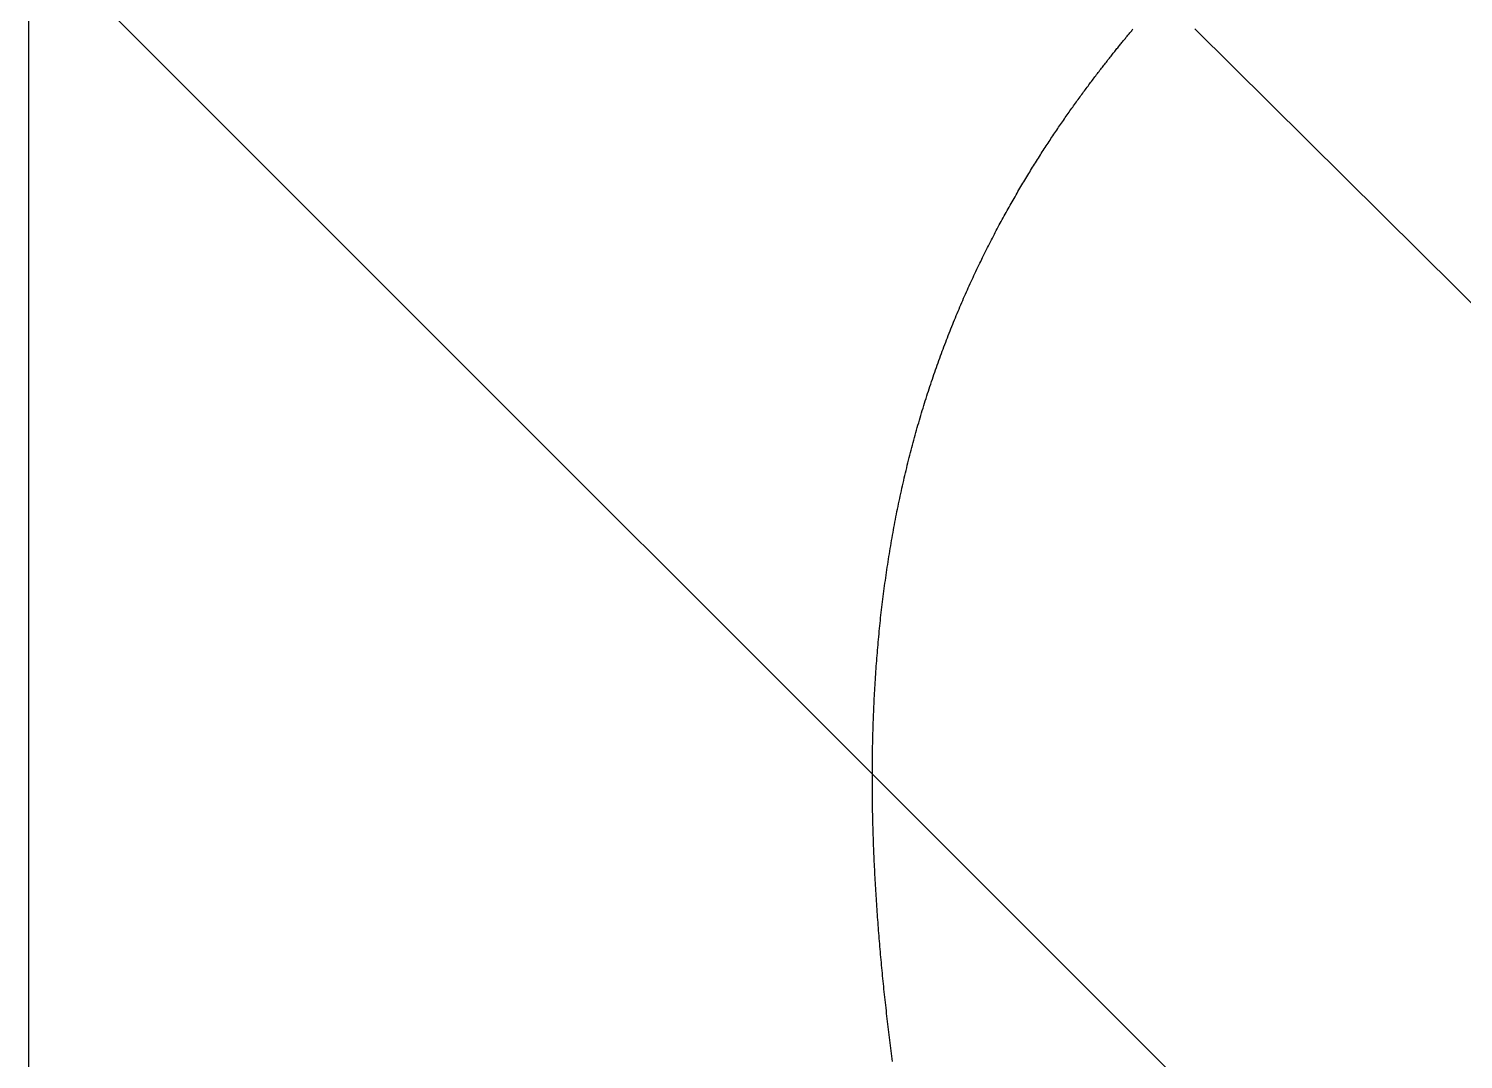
# Model space of a CAD drawing. Header units: millimetres. Extents: x -1292 to 2253, y 326 to 453.
# Drawn here: x 2098.80173 to 2098.84952, y 345.32475 to 345.3591 of the extents above; entities that cross this region are included whole.
import ezdxf

# ---------------------------------------------------------------- set-up
doc = ezdxf.new("R2010")
doc.units = ezdxf.units.MM
doc.header["$LTSCALE"] = 0.5
doc.linetypes.add('HIDDENX2', pattern=[0.75, 0.5, -0.25])
doc.layers.add('Eixo', color=4, linetype='HIDDENX2')
doc.layers.add('Esgoto', color=5, linetype='ByLayer')

msp = doc.modelspace()

# ---------------------------------------------------------------- linework, layer by layer
at = {"layer": 'Eixo'}
for p in [(2098.896708, 345.267389), (2098.801729, 345.238347)]:
    msp.add_line(p, (2098.801729, 345.362367), dxfattribs=at)
at = {"layer": 'Esgoto', "color": 2}
for p, q in [((2098.83815, 345.358636), (2098.838173, 345.358664)), ((2098.838173, 345.358664), (2098.838196, 345.358692)), ((2098.838196, 345.358692), (2098.838218, 345.358719)), ((2098.838218, 345.358719), (2098.838241, 345.358747)), ((2098.838241, 345.358747), (2098.838263, 345.358774)), ((2098.838263, 345.358774), (2098.838285, 345.3588)), ((2098.838285, 345.3588), (2098.838307, 345.358827)), ((2098.838307, 345.358827), (2098.838328, 345.358853)), ((2098.838328, 345.358853), (2098.83835, 345.358879)), ((2098.83835, 345.358879), (2098.838371, 345.358905)), ((2098.838371, 345.358905), (2098.838392, 345.35893)), ((2098.838392, 345.35893), (2098.838413, 345.358955)), ((2098.838413, 345.358955), (2098.838434, 345.35898)), ((2098.838434, 345.35898), (2098.838454, 345.359005)), ((2098.838454, 345.359005), (2098.838475, 345.35903)), ((2098.838475, 345.35903), (2098.838495, 345.359054)), ((2098.838495, 345.359054), (2098.838515, 345.359078)), ((2098.840581, 345.359097), (2098.875203, 345.324738)), ((2098.837761, 345.358152), (2098.837787, 345.358184)), ((2098.837787, 345.358184), (2098.837812, 345.358216)), ((2098.837812, 345.358216), (2098.837837, 345.358248)), ((2098.837837, 345.358248), (2098.837862, 345.358279)), ((2098.837862, 345.358279), (2098.837887, 345.35831)), ((2098.837887, 345.35831), (2098.837912, 345.358341)), ((2098.837912, 345.358341), (2098.837936, 345.358372)), ((2098.837936, 345.358372), (2098.837961, 345.358402)), ((2098.837961, 345.358402), (2098.837985, 345.358432)), ((2098.837985, 345.358432), (2098.838009, 345.358462)), ((2098.838009, 345.358462), (2098.838033, 345.358492)), ((2098.838033, 345.358492), (2098.838057, 345.358521)), ((2098.838057, 345.358521), (2098.83808, 345.35855)), ((2098.83808, 345.35855), (2098.838104, 345.358579)), ((2098.838104, 345.358579), (2098.838127, 345.358608)), ((2098.838127, 345.358608), (2098.83815, 345.358636)), ((2098.837389, 345.357674), (2098.837416, 345.35771)), ((2098.837416, 345.35771), (2098.837444, 345.357746)), ((2098.837444, 345.357746), (2098.837471, 345.357781)), ((2098.837471, 345.357781), (2098.837498, 345.357816)), ((2098.837498, 345.357816), (2098.837525, 345.357851)), ((2098.837525, 345.357851), (2098.837552, 345.357885)), ((2098.837552, 345.357885), (2098.837578, 345.357919)), ((2098.837578, 345.357919), (2098.837605, 345.357953)), ((2098.837605, 345.357953), (2098.837631, 345.357987)), ((2098.837631, 345.357987), (2098.837658, 345.35802)), ((2098.837658, 345.35802), (2098.837684, 345.358054)), ((2098.837684, 345.358054), (2098.83771, 345.358087)), ((2098.83771, 345.358087), (2098.837736, 345.358119)), ((2098.837736, 345.358119), (2098.837761, 345.358152)), ((2098.83702, 345.357187), (2098.837049, 345.357226)), ((2098.837049, 345.357226), (2098.837078, 345.357265)), ((2098.837078, 345.357265), (2098.837107, 345.357303)), ((2098.837107, 345.357303), (2098.837136, 345.357341)), ((2098.837136, 345.357341), (2098.837164, 345.357379)), ((2098.837164, 345.357379), (2098.837193, 345.357417)), ((2098.837193, 345.357417), (2098.837221, 345.357455)), ((2098.837221, 345.357455), (2098.83725, 345.357492)), ((2098.83725, 345.357492), (2098.837278, 345.357529)), ((2098.837278, 345.357529), (2098.837306, 345.357566)), ((2098.837306, 345.357566), (2098.837334, 345.357602)), ((2098.837334, 345.357602), (2098.837361, 345.357638)), ((2098.837361, 345.357638), (2098.837389, 345.357674)), ((2098.836663, 345.3567), (2098.836694, 345.356742)), ((2098.836694, 345.356742), (2098.836724, 345.356784)), ((2098.836724, 345.356784), (2098.836754, 345.356825)), ((2098.836754, 345.356825), (2098.836784, 345.356866)), ((2098.836784, 345.356866), (2098.836814, 345.356907)), ((2098.836814, 345.356907), (2098.836844, 345.356948)), ((2098.836844, 345.356948), (2098.836873, 345.356989)), ((2098.836873, 345.356989), (2098.836903, 345.357029)), ((2098.836903, 345.357029), (2098.836932, 345.357069)), ((2098.836932, 345.357069), (2098.836962, 345.357108)), ((2098.836962, 345.357108), (2098.836991, 345.357148)), ((2098.836991, 345.357148), (2098.83702, 345.357187)), ((2098.836325, 345.356224), (2098.836356, 345.356268)), ((2098.836356, 345.356268), (2098.836387, 345.356312)), ((2098.836387, 345.356312), (2098.836418, 345.356356)), ((2098.836418, 345.356356), (2098.836449, 345.3564)), ((2098.836449, 345.3564), (2098.83648, 345.356444)), ((2098.83648, 345.356444), (2098.836511, 345.356487)), ((2098.836511, 345.356487), (2098.836541, 345.35653)), ((2098.836541, 345.35653), (2098.836572, 345.356573)), ((2098.836572, 345.356573), (2098.836602, 345.356616)), ((2098.836602, 345.356616), (2098.836633, 345.356658)), ((2098.836633, 345.356658), (2098.836663, 345.3567)), ((2098.83601, 345.355766), (2098.836041, 345.355813)), ((2098.836041, 345.355813), (2098.836073, 345.355859)), ((2098.836073, 345.355859), (2098.836105, 345.355906)), ((2098.836105, 345.355906), (2098.836136, 345.355952)), ((2098.836136, 345.355952), (2098.836168, 345.355998)), ((2098.836168, 345.355998), (2098.836199, 345.356043)), ((2098.836199, 345.356043), (2098.836231, 345.356089)), ((2098.836231, 345.356089), (2098.836262, 345.356134)), ((2098.836262, 345.356134), (2098.836293, 345.356179)), ((2098.836293, 345.356179), (2098.836325, 345.356224)), ((2098.83569, 345.355287), (2098.835722, 345.355336)), ((2098.835722, 345.355336), (2098.835754, 345.355384)), ((2098.835754, 345.355384), (2098.835786, 345.355433)), ((2098.835786, 345.355433), (2098.835818, 345.355481)), ((2098.835818, 345.355481), (2098.83585, 345.355529)), ((2098.83585, 345.355529), (2098.835882, 345.355577)), ((2098.835882, 345.355577), (2098.835914, 345.355625)), ((2098.835914, 345.355625), (2098.835946, 345.355672)), ((2098.835946, 345.355672), (2098.835978, 345.355719)), ((2098.835978, 345.355719), (2098.83601, 345.355766)), ((2098.835367, 345.354786), (2098.835399, 345.354837)), ((2098.835399, 345.354837), (2098.835432, 345.354888)), ((2098.835432, 345.354888), (2098.835464, 345.354939)), ((2098.835464, 345.354939), (2098.835496, 345.354989)), ((2098.835496, 345.354989), (2098.835528, 345.355039)), ((2098.835528, 345.355039), (2098.835561, 345.355089)), ((2098.835561, 345.355089), (2098.835593, 345.355139)), ((2098.835593, 345.355139), (2098.835625, 345.355188)), ((2098.835625, 345.355188), (2098.835657, 345.355238)), ((2098.835657, 345.355238), (2098.83569, 345.355287)), ((2098.835076, 345.354319), (2098.835108, 345.354372)), ((2098.835108, 345.354372), (2098.83514, 345.354424)), ((2098.83514, 345.354424), (2098.835173, 345.354477)), ((2098.835173, 345.354477), (2098.835205, 345.354529)), ((2098.835205, 345.354529), (2098.835238, 345.354581)), ((2098.835238, 345.354581), (2098.83527, 345.354632)), ((2098.83527, 345.354632), (2098.835302, 345.354684)), ((2098.835302, 345.354684), (2098.835335, 345.354735)), ((2098.835335, 345.354735), (2098.835367, 345.354786)), ((2098.834784, 345.353834), (2098.834817, 345.353889)), ((2098.834817, 345.353889), (2098.834849, 345.353944)), ((2098.834849, 345.353944), (2098.834882, 345.353998)), ((2098.834882, 345.353998), (2098.834914, 345.354052)), ((2098.834914, 345.354052), (2098.834946, 345.354106)), ((2098.834946, 345.354106), (2098.834979, 345.35416)), ((2098.834979, 345.35416), (2098.835011, 345.354213)), ((2098.835011, 345.354213), (2098.835043, 345.354266)), ((2098.835043, 345.354266), (2098.835076, 345.354319)), ((2098.834523, 345.353384), (2098.834555, 345.353442)), ((2098.834555, 345.353442), (2098.834588, 345.353499)), ((2098.834588, 345.353499), (2098.834621, 345.353555)), ((2098.834621, 345.353555), (2098.834654, 345.353612)), ((2098.834654, 345.353612), (2098.834686, 345.353668)), ((2098.834686, 345.353668), (2098.834719, 345.353723)), ((2098.834719, 345.353723), (2098.834751, 345.353779)), ((2098.834751, 345.353779), (2098.834784, 345.353834)), ((2098.834227, 345.352857), (2098.83426, 345.352917)), ((2098.83426, 345.352917), (2098.834293, 345.352976)), ((2098.834293, 345.352976), (2098.834326, 345.353035)), ((2098.834326, 345.353035), (2098.834359, 345.353094)), ((2098.834359, 345.353094), (2098.834392, 345.353153)), ((2098.834392, 345.353153), (2098.834424, 345.353211)), ((2098.834424, 345.353211), (2098.834457, 345.353269)), ((2098.834457, 345.353269), (2098.83449, 345.353327)), ((2098.83449, 345.353327), (2098.834523, 345.353384)), ((2098.833998, 345.352432), (2098.834031, 345.352493)), ((2098.834031, 345.352493), (2098.834063, 345.352555)), ((2098.834063, 345.352555), (2098.834096, 345.352616)), ((2098.834096, 345.352616), (2098.834129, 345.352676)), ((2098.834129, 345.352676), (2098.834162, 345.352737)), ((2098.834162, 345.352737), (2098.834195, 345.352797)), ((2098.834195, 345.352797), (2098.834227, 345.352857)), ((2098.833737, 345.35193), (2098.833769, 345.351993)), ((2098.833769, 345.351993), (2098.833802, 345.352057)), ((2098.833802, 345.352057), (2098.833834, 345.35212)), ((2098.833834, 345.35212), (2098.833867, 345.352183)), ((2098.833867, 345.352183), (2098.8339, 345.352245)), ((2098.8339, 345.352245), (2098.833932, 345.352308)), ((2098.833932, 345.352308), (2098.833965, 345.35237)), ((2098.833965, 345.35237), (2098.833998, 345.352432)), ((2098.83351, 345.351476), (2098.833542, 345.351542)), ((2098.833542, 345.351542), (2098.833574, 345.351607)), ((2098.833574, 345.351607), (2098.833607, 345.351672)), ((2098.833607, 345.351672), (2098.833639, 345.351737)), ((2098.833639, 345.351737), (2098.833672, 345.351801)), ((2098.833672, 345.351801), (2098.833704, 345.351866)), ((2098.833704, 345.351866), (2098.833737, 345.35193)), ((2098.833253, 345.350943), (2098.833285, 345.35101)), ((2098.833285, 345.35101), (2098.833317, 345.351078)), ((2098.833317, 345.351078), (2098.833349, 345.351145)), ((2098.833349, 345.351145), (2098.833381, 345.351212)), ((2098.833381, 345.351212), (2098.833413, 345.351278)), ((2098.833413, 345.351278), (2098.833445, 345.351344)), ((2098.833445, 345.351344), (2098.833477, 345.351411)), ((2098.833477, 345.351411), (2098.83351, 345.351476)), ((2098.833032, 345.350462), (2098.833063, 345.350532)), ((2098.833063, 345.350532), (2098.833095, 345.350601)), ((2098.833095, 345.350601), (2098.833126, 345.35067)), ((2098.833126, 345.35067), (2098.833158, 345.350738)), ((2098.833158, 345.350738), (2098.83319, 345.350807)), ((2098.83319, 345.350807), (2098.833221, 345.350875)), ((2098.833221, 345.350875), (2098.833253, 345.350943)), ((2098.832845, 345.350041), (2098.832876, 345.350112)), ((2098.832876, 345.350112), (2098.832907, 345.350182)), ((2098.832907, 345.350182), (2098.832938, 345.350253)), ((2098.832938, 345.350253), (2098.832969, 345.350323)), ((2098.832969, 345.350323), (2098.833001, 345.350393)), ((2098.833001, 345.350393), (2098.833032, 345.350462)), ((2098.832632, 345.349537), (2098.832662, 345.34961)), ((2098.832662, 345.34961), (2098.832692, 345.349682)), ((2098.832692, 345.349682), (2098.832723, 345.349755)), ((2098.832723, 345.349755), (2098.832753, 345.349826)), ((2098.832753, 345.349826), (2098.832784, 345.349898)), ((2098.832784, 345.349898), (2098.832815, 345.349969)), ((2098.832815, 345.349969), (2098.832845, 345.350041)), ((2098.832424, 345.349023), (2098.832453, 345.349097)), ((2098.832453, 345.349097), (2098.832483, 345.349171)), ((2098.832483, 345.349171), (2098.832512, 345.349245)), ((2098.832512, 345.349245), (2098.832542, 345.349318)), ((2098.832542, 345.349318), (2098.832572, 345.349392)), ((2098.832572, 345.349392), (2098.832602, 345.349465)), ((2098.832602, 345.349465), (2098.832632, 345.349537)), ((2098.832249, 345.348573), (2098.832278, 345.348648)), ((2098.832278, 345.348648), (2098.832307, 345.348724)), ((2098.832307, 345.348724), (2098.832336, 345.348799)), ((2098.832336, 345.348799), (2098.832365, 345.348874)), ((2098.832365, 345.348874), (2098.832394, 345.348948)), ((2098.832394, 345.348948), (2098.832424, 345.349023)), ((2098.83208, 345.348115), (2098.832107, 345.348192)), ((2098.832107, 345.348192), (2098.832136, 345.348268)), ((2098.832136, 345.348268), (2098.832164, 345.348345)), ((2098.832164, 345.348345), (2098.832192, 345.348421)), ((2098.832192, 345.348421), (2098.832221, 345.348497)), ((2098.832221, 345.348497), (2098.832249, 345.348573)), ((2098.831914, 345.347649), (2098.831942, 345.347727)), ((2098.831942, 345.347727), (2098.831969, 345.347805)), ((2098.831969, 345.347805), (2098.831996, 345.347883)), ((2098.831996, 345.347883), (2098.832024, 345.34796)), ((2098.832024, 345.34796), (2098.832052, 345.348038)), ((2098.832052, 345.348038), (2098.83208, 345.348115)), ((2098.831754, 345.347177), (2098.831781, 345.347256)), ((2098.831781, 345.347256), (2098.831807, 345.347335)), ((2098.831807, 345.347335), (2098.831834, 345.347414)), ((2098.831834, 345.347414), (2098.831861, 345.347493)), ((2098.831861, 345.347493), (2098.831887, 345.347571)), ((2098.831887, 345.347571), (2098.831914, 345.347649)), ((2098.8316, 345.346697), (2098.831625, 345.346778)), ((2098.831625, 345.346778), (2098.831651, 345.346858)), ((2098.831651, 345.346858), (2098.831676, 345.346938)), ((2098.831676, 345.346938), (2098.831702, 345.347018)), ((2098.831702, 345.347018), (2098.831728, 345.347097)), ((2098.831728, 345.347097), (2098.831754, 345.347177)), ((2098.831451, 345.346211), (2098.831475, 345.346293)), ((2098.831475, 345.346293), (2098.8315, 345.346374)), ((2098.8315, 345.346374), (2098.831525, 345.346455)), ((2098.831525, 345.346455), (2098.83155, 345.346536)), ((2098.83155, 345.346536), (2098.831575, 345.346617)), ((2098.831575, 345.346617), (2098.8316, 345.346697)), ((2098.831308, 345.345719), (2098.831331, 345.345802)), ((2098.831331, 345.345802), (2098.831355, 345.345884)), ((2098.831355, 345.345884), (2098.831379, 345.345966)), ((2098.831379, 345.345966), (2098.831403, 345.346048)), ((2098.831403, 345.346048), (2098.831427, 345.34613)), ((2098.831427, 345.34613), (2098.831451, 345.346211)), ((2098.831172, 345.345221), (2098.831194, 345.345305)), ((2098.831194, 345.345305), (2098.831216, 345.345388)), ((2098.831216, 345.345388), (2098.831239, 345.345471)), ((2098.831239, 345.345471), (2098.831262, 345.345554)), ((2098.831262, 345.345554), (2098.831285, 345.345637)), ((2098.831285, 345.345637), (2098.831308, 345.345719)), ((2098.831042, 345.344718), (2098.831063, 345.344802)), ((2098.831063, 345.344802), (2098.831084, 345.344886)), ((2098.831084, 345.344886), (2098.831106, 345.34497)), ((2098.831106, 345.34497), (2098.831128, 345.345054)), ((2098.831128, 345.345054), (2098.831149, 345.345138)), ((2098.831149, 345.345138), (2098.831172, 345.345221)), ((2098.830938, 345.344294), (2098.830959, 345.344379)), ((2098.830959, 345.344379), (2098.830979, 345.344464)), ((2098.830979, 345.344464), (2098.831, 345.344549)), ((2098.831, 345.344549), (2098.831021, 345.344633)), ((2098.831021, 345.344633), (2098.831042, 345.344718)), ((2098.830821, 345.343781), (2098.83084, 345.343867)), ((2098.83084, 345.343867), (2098.830859, 345.343953)), ((2098.830859, 345.343953), (2098.830879, 345.344038)), ((2098.830879, 345.344038), (2098.830898, 345.344124)), ((2098.830898, 345.344124), (2098.830918, 345.344209)), ((2098.830918, 345.344209), (2098.830938, 345.344294)), ((2098.830728, 345.34335), (2098.830746, 345.343436)), ((2098.830746, 345.343436), (2098.830764, 345.343523)), ((2098.830764, 345.343523), (2098.830783, 345.343609)), ((2098.830783, 345.343609), (2098.830802, 345.343695)), ((2098.830802, 345.343695), (2098.830821, 345.343781)), ((2098.830622, 345.342829), (2098.830639, 345.342916)), ((2098.830639, 345.342916), (2098.830656, 345.343003)), ((2098.830656, 345.343003), (2098.830674, 345.34309)), ((2098.830674, 345.34309), (2098.830692, 345.343177)), ((2098.830692, 345.343177), (2098.830709, 345.343263)), ((2098.830709, 345.343263), (2098.830728, 345.34335)), ((2098.830539, 345.342392), (2098.830555, 345.342479)), ((2098.830555, 345.342479), (2098.830572, 345.342567)), ((2098.830572, 345.342567), (2098.830588, 345.342654)), ((2098.830588, 345.342654), (2098.830605, 345.342742)), ((2098.830605, 345.342742), (2098.830622, 345.342829)), ((2098.830446, 345.341864), (2098.830461, 345.341953)), ((2098.830461, 345.341953), (2098.830476, 345.342041)), ((2098.830476, 345.342041), (2098.830492, 345.342129)), ((2098.830492, 345.342129), (2098.830507, 345.342216)), ((2098.830507, 345.342216), (2098.830523, 345.342304)), ((2098.830523, 345.342304), (2098.830539, 345.342392)), ((2098.830374, 345.341423), (2098.830388, 345.341511)), ((2098.830388, 345.341511), (2098.830402, 345.3416)), ((2098.830402, 345.3416), (2098.830417, 345.341688)), ((2098.830417, 345.341688), (2098.830431, 345.341776)), ((2098.830431, 345.341776), (2098.830446, 345.341864)), ((2098.830293, 345.34089), (2098.830306, 345.340979)), ((2098.830306, 345.340979), (2098.830319, 345.341068)), ((2098.830319, 345.341068), (2098.830333, 345.341157)), ((2098.830333, 345.341157), (2098.830346, 345.341245)), ((2098.830346, 345.341245), (2098.83036, 345.341334)), ((2098.83036, 345.341334), (2098.830374, 345.341423)), ((2098.830231, 345.340445), (2098.830243, 345.340534)), ((2098.830243, 345.340534), (2098.830256, 345.340623)), ((2098.830256, 345.340623), (2098.830268, 345.340712)), ((2098.830268, 345.340712), (2098.83028, 345.340801)), ((2098.83028, 345.340801), (2098.830293, 345.34089)), ((2098.830174, 345.339999), (2098.830185, 345.340088)), ((2098.830185, 345.340088), (2098.830197, 345.340177)), ((2098.830197, 345.340177), (2098.830208, 345.340267)), ((2098.830208, 345.340267), (2098.83022, 345.340356)), ((2098.83022, 345.340356), (2098.830231, 345.340445)), ((2098.830112, 345.339462), (2098.830122, 345.339552)), ((2098.830122, 345.339552), (2098.830132, 345.339641)), ((2098.830132, 345.339641), (2098.830143, 345.339731)), ((2098.830143, 345.339731), (2098.830153, 345.33982)), ((2098.830153, 345.33982), (2098.830164, 345.339909)), ((2098.830164, 345.339909), (2098.830174, 345.339999)), ((2098.830066, 345.339014), (2098.830075, 345.339104)), ((2098.830075, 345.339104), (2098.830084, 345.339193)), ((2098.830084, 345.339193), (2098.830093, 345.339283)), ((2098.830093, 345.339283), (2098.830103, 345.339373)), ((2098.830103, 345.339373), (2098.830112, 345.339462)), ((2098.830024, 345.338566), (2098.830032, 345.338656)), ((2098.830032, 345.338656), (2098.83004, 345.338745)), ((2098.83004, 345.338745), (2098.830049, 345.338835)), ((2098.830049, 345.338835), (2098.830057, 345.338925)), ((2098.830057, 345.338925), (2098.830066, 345.339014)), ((2098.82998, 345.338029), (2098.829987, 345.338118)), ((2098.829987, 345.338118), (2098.829994, 345.338208)), ((2098.829994, 345.338208), (2098.830001, 345.338297)), ((2098.830001, 345.338297), (2098.830009, 345.338387)), ((2098.830009, 345.338387), (2098.830016, 345.338477)), ((2098.830016, 345.338477), (2098.830024, 345.338566)), ((2098.829948, 345.337581), (2098.829954, 345.33767)), ((2098.829954, 345.33767), (2098.82996, 345.33776)), ((2098.82996, 345.33776), (2098.829966, 345.337849)), ((2098.829966, 345.337849), (2098.829973, 345.337939)), ((2098.829973, 345.337939), (2098.82998, 345.338029)), ((2098.82992, 345.337134), (2098.829925, 345.337223)), ((2098.829925, 345.337223), (2098.82993, 345.337313)), ((2098.82993, 345.337313), (2098.829936, 345.337402)), ((2098.829936, 345.337402), (2098.829942, 345.337491)), ((2098.829942, 345.337491), (2098.829948, 345.337581)), ((2098.829892, 345.336599), (2098.829896, 345.336688)), ((2098.829896, 345.336688), (2098.8299, 345.336777)), ((2098.8299, 345.336777), (2098.829905, 345.336866)), ((2098.829905, 345.336866), (2098.82991, 345.336955)), ((2098.82991, 345.336955), (2098.829915, 345.337045)), ((2098.829915, 345.337045), (2098.82992, 345.337134)), ((2098.829873, 345.336154), (2098.829876, 345.336243)), ((2098.829876, 345.336243), (2098.82988, 345.336332)), ((2098.82988, 345.336332), (2098.829884, 345.336421)), ((2098.829884, 345.336421), (2098.829888, 345.33651)), ((2098.829888, 345.33651), (2098.829892, 345.336599)), ((2098.829855, 345.335623), (2098.829858, 345.335712)), ((2098.829858, 345.335712), (2098.82986, 345.3358)), ((2098.82986, 345.3358), (2098.829863, 345.335888)), ((2098.829863, 345.335888), (2098.829866, 345.335977)), ((2098.829866, 345.335977), (2098.829869, 345.336066)), ((2098.829869, 345.336066), (2098.829873, 345.336154)), ((2098.829845, 345.335183), (2098.829847, 345.335271)), ((2098.829847, 345.335271), (2098.829849, 345.335359)), ((2098.829849, 345.335359), (2098.829851, 345.335447)), ((2098.829851, 345.335447), (2098.829853, 345.335535)), ((2098.829853, 345.335535), (2098.829855, 345.335623)), ((2098.829838, 345.334744), (2098.829839, 345.334832)), ((2098.829839, 345.334832), (2098.82984, 345.334919)), ((2098.82984, 345.334919), (2098.829842, 345.335007)), ((2098.829842, 345.335007), (2098.829843, 345.335095)), ((2098.829843, 345.335095), (2098.829845, 345.335183)), ((2098.829835, 345.334395), (2098.829836, 345.334482)), ((2098.829835, 345.334308), (2098.829835, 345.334395)), ((2098.829835, 345.334221), (2098.829835, 345.334308)), ((2098.829836, 345.33457), (2098.829837, 345.334657)), ((2098.829836, 345.334482), (2098.829836, 345.33457)), ((2098.829837, 345.334657), (2098.829838, 345.334744)), ((2098.829835, 345.334135), (2098.829835, 345.334221)), ((2098.829835, 345.334048), (2098.829835, 345.334135)), ((2098.829835, 345.333961), (2098.829835, 345.334048)), ((2098.829835, 345.333875), (2098.829835, 345.333961)), ((2098.829836, 345.333788), (2098.829835, 345.333875)), ((2098.829836, 345.333701), (2098.829836, 345.333788)), ((2098.829837, 345.333614), (2098.829836, 345.333701)), ((2098.829838, 345.333527), (2098.829837, 345.333614)), ((2098.829839, 345.33344), (2098.829838, 345.333527)), ((2098.82984, 345.333353), (2098.829839, 345.33344)), ((2098.829841, 345.333266), (2098.82984, 345.333353)), ((2098.829842, 345.333179), (2098.829841, 345.333266)), ((2098.829844, 345.333092), (2098.829842, 345.333179)), ((2098.829845, 345.333004), (2098.829844, 345.333092)), ((2098.829847, 345.332917), (2098.829845, 345.333004)), ((2098.829849, 345.33283), (2098.829847, 345.332917)), ((2098.829851, 345.332742), (2098.829849, 345.33283)), ((2098.829853, 345.332655), (2098.829851, 345.332742)), ((2098.829856, 345.332568), (2098.829853, 345.332655)), ((2098.829858, 345.33248), (2098.829856, 345.332568)), ((2098.82986, 345.332393), (2098.829858, 345.33248)), ((2098.829863, 345.332305), (2098.82986, 345.332393)), ((2098.829866, 345.332218), (2098.829863, 345.332305)), ((2098.829869, 345.33213), (2098.829866, 345.332218)), ((2098.829872, 345.332042), (2098.829869, 345.33213)), ((2098.829875, 345.331955), (2098.829872, 345.332042)), ((2098.829878, 345.331867), (2098.829875, 345.331955)), ((2098.829881, 345.331779), (2098.829878, 345.331867)), ((2098.829885, 345.331691), (2098.829881, 345.331779)), ((2098.829888, 345.331604), (2098.829885, 345.331691)), ((2098.829892, 345.331516), (2098.829888, 345.331604)), ((2098.829896, 345.331428), (2098.829892, 345.331516)), ((2098.8299, 345.33134), (2098.829896, 345.331428)), ((2098.829904, 345.331252), (2098.8299, 345.33134)), ((2098.829908, 345.331164), (2098.829904, 345.331252)), ((2098.829913, 345.331076), (2098.829908, 345.331164)), ((2098.829917, 345.330988), (2098.829913, 345.331076)), ((2098.829922, 345.3309), (2098.829917, 345.330988)), ((2098.829926, 345.330812), (2098.829922, 345.3309)), ((2098.829931, 345.330723), (2098.829926, 345.330812)), ((2098.829936, 345.330635), (2098.829931, 345.330723)), ((2098.829941, 345.330547), (2098.829936, 345.330635)), ((2098.829946, 345.330459), (2098.829941, 345.330547)), ((2098.829952, 345.33037), (2098.829946, 345.330459)), ((2098.829957, 345.330282), (2098.829952, 345.33037)), ((2098.829962, 345.330194), (2098.829957, 345.330282)), ((2098.829968, 345.330105), (2098.829962, 345.330194)), ((2098.829974, 345.330017), (2098.829968, 345.330105)), ((2098.82998, 345.329929), (2098.829974, 345.330017)), ((2098.829986, 345.32984), (2098.82998, 345.329929)), ((2098.829992, 345.329752), (2098.829986, 345.32984)), ((2098.829998, 345.329663), (2098.829992, 345.329752)), ((2098.830004, 345.329575), (2098.829998, 345.329663)), ((2098.83001, 345.329486), (2098.830004, 345.329575)), ((2098.830017, 345.329397), (2098.83001, 345.329486)), ((2098.830024, 345.329309), (2098.830017, 345.329397)), ((2098.83003, 345.32922), (2098.830024, 345.329309)), ((2098.830037, 345.329131), (2098.83003, 345.32922)), ((2098.830044, 345.329043), (2098.830037, 345.329131)), ((2098.830051, 345.328954), (2098.830044, 345.329043)), ((2098.830058, 345.328865), (2098.830051, 345.328954)), ((2098.830066, 345.328776), (2098.830058, 345.328865)), ((2098.830073, 345.328688), (2098.830066, 345.328776)), ((2098.83008, 345.328599), (2098.830073, 345.328688)), ((2098.830088, 345.32851), (2098.83008, 345.328599)), ((2098.830096, 345.328421), (2098.830088, 345.32851)), ((2098.830103, 345.328332), (2098.830096, 345.328421)), ((2098.830111, 345.328243), (2098.830103, 345.328332)), ((2098.830119, 345.328154), (2098.830111, 345.328243)), ((2098.830127, 345.328066), (2098.830119, 345.328154)), ((2098.830136, 345.327977), (2098.830127, 345.328066)), ((2098.830144, 345.327888), (2098.830136, 345.327977)), ((2098.830152, 345.327799), (2098.830144, 345.327888)), ((2098.830161, 345.32771), (2098.830152, 345.327799)), ((2098.83017, 345.327621), (2098.830161, 345.32771)), ((2098.830178, 345.327531), (2098.83017, 345.327621)), ((2098.830187, 345.327442), (2098.830178, 345.327531)), ((2098.830196, 345.327353), (2098.830187, 345.327442)), ((2098.830205, 345.327264), (2098.830196, 345.327353)), ((2098.830214, 345.327175), (2098.830205, 345.327264)), ((2098.830223, 345.327086), (2098.830214, 345.327175)), ((2098.830233, 345.326997), (2098.830223, 345.327086)), ((2098.830242, 345.326908), (2098.830233, 345.326997)), ((2098.830252, 345.326818), (2098.830242, 345.326908)), ((2098.830261, 345.326729), (2098.830252, 345.326818)), ((2098.830271, 345.32664), (2098.830261, 345.326729)), ((2098.830281, 345.326551), (2098.830271, 345.32664)), ((2098.830291, 345.326462), (2098.830281, 345.326551)), ((2098.830301, 345.326372), (2098.830291, 345.326462)), ((2098.830311, 345.326283), (2098.830301, 345.326372)), ((2098.830321, 345.326194), (2098.830311, 345.326283)), ((2098.830331, 345.326104), (2098.830321, 345.326194)), ((2098.830342, 345.326015), (2098.830331, 345.326104)), ((2098.830352, 345.325926), (2098.830342, 345.326015)), ((2098.830363, 345.325836), (2098.830352, 345.325926)), ((2098.830373, 345.325747), (2098.830363, 345.325836)), ((2098.830384, 345.325658), (2098.830373, 345.325747)), ((2098.830395, 345.325568), (2098.830384, 345.325658)), ((2098.830406, 345.325479), (2098.830395, 345.325568)), ((2098.830417, 345.32539), (2098.830406, 345.325479)), ((2098.830428, 345.3253), (2098.830417, 345.32539)), ((2098.830439, 345.325211), (2098.830428, 345.3253)), ((2098.830451, 345.325122), (2098.830439, 345.325211)), ((2098.830462, 345.325032), (2098.830451, 345.325122)), ((2098.830473, 345.324943), (2098.830462, 345.325032)), ((2098.830485, 345.324853), (2098.830473, 345.324943)), ((2098.830497, 345.324764), (2098.830485, 345.324853)), ((2098.830508, 345.324675), (2098.830497, 345.324764))]:
    msp.add_line(p, q, dxfattribs=at)

doc.saveas('drawing.dxf')
